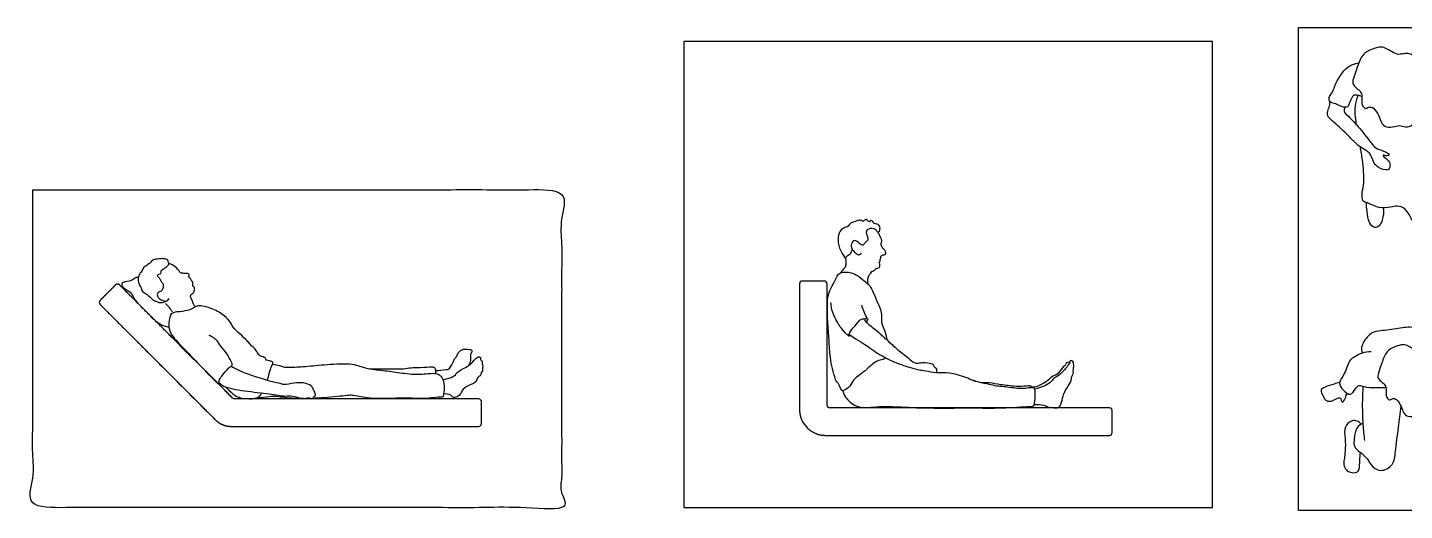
# Model space of a CAD drawing. Header units: millimetres. Extents: x 11.2 to 50.9, y -0.3 to 14.1.
# Drawn here: x 14.99 to 21.34, y 7.66 to 9.89 of the extents above; entities that cross this region are included whole.
import ezdxf

# ---------------------------------------------------------------- set-up
doc = ezdxf.new("R2010")
doc.units = ezdxf.units.MM
for name, color, linetype, true_color in [('AG-FURNITURE', 7, 'Continuous', 0x66ccff), ('AG-PEOPLE', 7, 'Continuous', 0x66ccff), ('X-VPRT', 6, 'Continuous', 0xff00ff)]:
    doc.layers.add(name, color=color, linetype=linetype, true_color=true_color)

msp = doc.modelspace()

# ---------------------------------------------------------------- linework, layer by layer
at = {"layer": 'AG-FURNITURE'}
for centre, start, end in [((15.408, 8.6938), 45, 135), ((18.5647, 8.7079), 90, 180), ((18.6663, 8.7079), 360, 90), ((15.3362, 8.6219), 135, 225), ((15.9474, 8.1903), 225, 270), ((17.0725, 8.1649), 360, 90), ((18.6917, 8.1491), 180, 270), ((19.9805, 8.1237), 360, 90), ((17.0725, 8.0633), 270, 360), ((19.9805, 8.0221), 270, 0)]:
    msp.add_arc(centre, 0.0127, start, end, dxfattribs=at)
for points in [[(15.399, 8.7028), (15.3847, 8.6884), (15.3703, 8.674), (15.3559, 8.6597), (15.3416, 8.6453), (15.3272, 8.6309)], [(15.9385, 8.1813), (15.8248, 8.295), (15.7111, 8.4087), (15.5974, 8.5224), (15.484, 8.6358), (15.417, 8.7028)], [(18.552, 8.7079), (18.552, 8.5936), (18.552, 8.4793), (18.552, 8.365), (18.552, 8.2507), (18.552, 8.1364)], [(18.6663, 8.7206), (18.646, 8.7206), (18.6256, 8.7206), (18.6053, 8.7206), (18.585, 8.7206), (18.5647, 8.7206)], [(18.679, 8.1491), (18.679, 8.2609), (18.679, 8.3727), (18.679, 8.4844), (18.679, 8.5962), (18.679, 8.7079)], [(15.3272, 8.613), (15.3946, 8.5455), (15.5091, 8.4311), (15.6235, 8.3167), (15.7379, 8.2022), (15.8524, 8.0878)], [(17.0725, 8.1776), (16.8665, 8.1776), (16.6368, 8.1776), (16.407, 8.1776), (16.1772, 8.1776), (15.9474, 8.1776)], [(17.0852, 8.0633), (17.0852, 8.0836), (17.0852, 8.1039), (17.0852, 8.1243), (17.0852, 8.1446), (17.0852, 8.1649)], [(18.552, 8.1364), (18.552, 8.1005), (18.552, 8.0646), (18.6071, 8.0094), (18.6431, 8.0094), (18.679, 8.0094)], [(19.9805, 8.1364), (19.7227, 8.1364), (19.465, 8.1364), (19.2072, 8.1364), (18.9494, 8.1364), (18.6917, 8.1364)], [(15.8524, 8.0878), (15.8661, 8.074), (15.8799, 8.0603), (15.9033, 8.0506), (15.9227, 8.0506), (15.9422, 8.0506)], [(19.9932, 8.0221), (19.9932, 8.0425), (19.9932, 8.0628), (19.9932, 8.0831), (19.9932, 8.1034), (19.9932, 8.1237)], [(15.9422, 8.0506), (16.173, 8.0506), (16.4039, 8.0506), (16.6347, 8.0506), (16.8655, 8.0506), (17.0725, 8.0506)]]:
    msp.add_open_spline(points, degree=5, dxfattribs=at)
msp.add_open_spline([(18.679, 8.0094), (18.7259, 8.0094), (18.7729, 8.0094), (18.8198, 8.0094), (18.8667, 8.0094), (18.9137, 8.0094), (19.127, 8.0094), (19.3404, 8.0094), (19.5538, 8.0094), (19.7671, 8.0094), (19.9805, 8.0094)], degree=5, knots=[14.290026, 14.290026, 14.290026, 14.290026, 14.290026, 14.290026, 15.060063, 15.060063, 15.060063, 15.060063, 15.060063, 17.630583, 17.630583, 17.630583, 17.630583, 17.630583, 17.630583], dxfattribs=at)
at = {"layer": 'AG-PEOPLE'}
msp.add_arc((15.642, 8.571), 0.0127, 341.34312, 354.61054, dxfattribs=at)
for points in [[(21.448, 9.6102), (21.4512, 9.6018), (21.4606, 9.5804), (21.4428, 9.5351), (21.4125, 9.5003), (21.4038, 9.4856), (21.3864, 9.4453), (21.3539, 9.4242), (21.3228, 9.4407), (21.2981, 9.4311), (21.255, 9.4265), (21.2316, 9.4494), (21.2257, 9.4787), (21.2, 9.5223), (21.1739, 9.5236), (21.1643, 9.5113), (21.1423, 9.5287), (21.1455, 9.5626), (21.1446, 9.5873), (21.1254, 9.6056), (21.1043, 9.6221), (21.1002, 9.6418), (21.1162, 9.6848), (21.1401, 9.7586), (21.1753, 9.7847), (21.2275, 9.8012), (21.2527, 9.7952), (21.2765, 9.781), (21.3077, 9.7618), (21.3338, 9.7677), (21.3576, 9.7705), (21.3787, 9.7631), (21.3928, 9.7467), (21.4139, 9.7288), (21.4249, 9.7018), (21.4336, 9.656), (21.4419, 9.6308), (21.4449, 9.6186), (21.448, 9.6102)], [(15.6325, 8.6249), (15.6315, 8.6258), (15.6305, 8.6268), (15.6295, 8.6278)], [(21.5282, 8.258), (21.5311, 8.2504), (21.5395, 8.2313), (21.5235, 8.1906), (21.4964, 8.1593), (21.4886, 8.1462), (21.473, 8.11), (21.4438, 8.0911), (21.4158, 8.1059), (21.3936, 8.0973), (21.355, 8.0932), (21.3341, 8.1137), (21.3287, 8.14), (21.3057, 8.1791), (21.2823, 8.1803), (21.2736, 8.1692), (21.2539, 8.1848), (21.2568, 8.2152), (21.256, 8.2374), (21.2387, 8.2539), (21.2198, 8.2687), (21.2161, 8.2863), (21.2305, 8.325), (21.2519, 8.3911), (21.2835, 8.4146), (21.3304, 8.4294), (21.353, 8.424), (21.3743, 8.4113), (21.4023, 8.394), (21.4257, 8.3993), (21.4471, 8.4018), (21.466, 8.3952), (21.4787, 8.3804), (21.4976, 8.3644), (21.5075, 8.3402), (21.5153, 8.2991), (21.5227, 8.2765), (21.5254, 8.2655), (21.5282, 8.258)], [(15.9439, 8.3201), (15.9372, 8.3238), (15.9334, 8.3257), (15.9311, 8.3271)], [(15.9063, 8.2328), (15.9107, 8.2281), (15.9152, 8.2236), (15.92, 8.2194)], [(16.2988, 8.1797), (16.2904, 8.1794), (16.282, 8.1791), (16.2737, 8.179)]]:
    msp.add_open_spline(points, degree=3, dxfattribs=at)
for points, knots in [([(21.1449, 9.5709), (21.1391, 9.5727), (21.1046, 9.5821), (21.1005, 9.5669), (21.0844, 9.5396), (21.0831, 9.5184), (21.0477, 9.5223), (21.0267, 9.5402), (20.9941, 9.5406), (20.9909, 9.5691), (21.0087, 9.5843), (21.0207, 9.63), (21.0667, 9.7065), (21.1081, 9.721), (21.1258, 9.7248), (21.1302, 9.7256)], [0, 0, 0, 0, 0.221932, 0.484236, 0.772139, 0.983718, 1.260586, 1.542609, 1.815004, 2.053065, 2.29442, 2.647927, 3.362645, 3.723067, 3.836503, 3.836503, 3.836503, 3.836503]), ([(21.0655, 9.5212), (21.0633, 9.5142), (21.0598, 9.4977), (21.077, 9.4859), (21.1083, 9.4523), (21.165, 9.3889), (21.2046, 9.3299), (21.2403, 9.3227), (21.2783, 9.3028), (21.2601, 9.2938), (21.2395, 9.3042), (21.2461, 9.2906), (21.2697, 9.2771), (21.2765, 9.2541), (21.2711, 9.2391), (21.2648, 9.2274), (21.2135, 9.2415), (21.1979, 9.2697), (21.1858, 9.299), (21.1757, 9.3167), (21.1433, 9.3323), (21.1101, 9.3594), (21.0761, 9.398), (21.0353, 9.4337), (21.0035, 9.4634), (20.9871, 9.4759), (20.9843, 9.4978), (20.9939, 9.5222), (20.9969, 9.5378), (20.9986, 9.5456)], [0.052774, 0.052774, 0.052774, 0.052774, 0.223994, 0.465947, 0.792194, 1.287738, 1.717857, 2.038144, 2.331416, 2.504721, 2.723349, 2.86362, 3.139215, 3.385671, 3.586709, 3.749471, 4.103413, 4.404495, 4.691349, 4.920611, 5.223125, 5.565686, 5.938732, 6.327505, 6.66789, 6.894749, 7.125187, 7.390723, 7.645474, 7.645474, 7.645474, 7.645474]), ([(21.1201, 9.4388), (21.1182, 9.4517), (21.1132, 9.4885), (21.1118, 9.5253), (21.121, 9.56), (21.1274, 9.5754)], [7.882293, 7.882293, 7.882293, 7.882293, 8.0677625, 8.4443444, 8.8121327, 8.8121327, 8.8121327, 8.8121327]), ([(21.472, 9.3788), (21.4741, 9.358), (21.4776, 9.315), (21.4781, 9.2584), (21.4857, 9.1612), (21.5048, 9.0857), (21.5146, 9.0333), (21.5309, 8.9914), (21.5019, 8.9809), (21.4645, 8.9661), (21.4004, 8.9656), (21.3711, 9.008), (21.3488, 9.056), (21.3073, 9.0688), (21.2769, 9.0597), (21.2221, 9.0533), (21.1729, 9.0817), (21.1443, 9.0866), (21.1448, 9.1323), (21.1575, 9.1741), (21.1492, 9.2725), (21.1411, 9.3181), (21.1374, 9.3382)], [0, 0, 0, 0, 0.410944, 0.805495, 1.317458, 1.780455, 2.166425, 2.480602, 2.72965, 3.067757, 3.465758, 3.826531, 4.200099, 4.519983, 4.810389, 5.19127, 5.581297, 5.834582, 6.150901, 6.506094, 7.034483, 7.384226, 7.384226, 7.384226, 7.384226]), ([(21.2429, 9.0576), (21.246, 9.0393), (21.2413, 9.0024), (21.227, 8.9741), (21.2019, 8.962), (21.1742, 8.9898), (21.1687, 9.0423), (21.1657, 9.0685), (21.1654, 9.082)], [0, 0, 0, 0, 0.386691, 0.674839, 0.917125, 1.214213, 1.590721, 1.921252, 1.921252, 1.921252, 1.921252]), ([(18.8247, 8.8968), (18.8405, 8.8852), (18.8502, 8.8884), (18.8553, 8.901), (18.8719, 8.9088), (18.8651, 8.9278), (18.8604, 8.9421), (18.8602, 8.9536), (18.879, 8.9692), (18.907, 8.9596), (18.9099, 8.9452), (18.9175, 8.9477), (18.923, 8.9529), (18.9213, 8.9584), (18.9251, 8.9657), (18.9168, 8.9852), (18.8949, 8.9834), (18.8935, 8.9913), (18.8822, 9.0034), (18.8744, 8.9911), (18.868, 8.9966), (18.8594, 9.006), (18.8521, 9.0019), (18.8483, 8.996), (18.842, 8.9968), (18.8323, 9.0016), (18.8219, 9.001), (18.8091, 8.9935), (18.789, 8.9913), (18.7767, 8.9728), (18.766, 8.9686), (18.7403, 8.9592), (18.7266, 8.92), (18.7322, 8.8729), (18.7581, 8.8321), (18.7638, 8.8228), (18.7665, 8.8343), (18.7865, 8.8458), (18.7899, 8.8529), (18.7945, 8.8622), (18.7957, 8.867)], [0, 0, 0, 0, 0.200815, 0.420481, 0.65263, 0.90019, 1.13601, 1.325766, 1.599717, 1.907029, 2.107677, 2.250994, 2.408904, 2.539725, 2.703311, 2.956752, 3.211448, 3.369382, 3.581951, 3.767931, 3.921137, 4.126664, 4.282159, 4.433365, 4.572358, 4.767918, 4.955828, 5.182162, 5.446943, 5.715546, 5.916076, 6.210462, 6.578908, 6.999714, 7.412717, 7.558086, 7.726333, 8.010689, 8.183383, 8.41275, 8.41275, 8.41275, 8.41275]), ([(18.8247, 8.8968), (18.8141, 8.9065), (18.8005, 8.9096), (18.7851, 8.8856), (18.7976, 8.8619), (18.8132, 8.847), (18.828, 8.8375), (18.8373, 8.8474), (18.8367, 8.8509)], [0, 0, 0, 0, 0.251184, 0.558071, 0.874765, 1.180487, 1.444164, 1.766044, 1.766044, 1.766044, 1.766044]), ([(18.8678, 8.7065), (18.8665, 8.7129), (18.8658, 8.7261), (18.8703, 8.7442), (18.8795, 8.7545), (18.8838, 8.7653), (18.897, 8.7667), (18.9035, 8.7803), (18.9215, 8.7792), (18.9241, 8.7966), (18.9202, 8.8028), (18.9173, 8.8075), (18.9252, 8.812), (18.9217, 8.8186), (18.9272, 8.8222), (18.9255, 8.8331), (18.9318, 8.8406), (18.9415, 8.8415), (18.9482, 8.8444), (18.9519, 8.8514), (18.9459, 8.8634), (18.9331, 8.8754), (18.9261, 8.8893), (18.9293, 8.8987), (18.9322, 8.9032), (18.9293, 8.9156), (18.9186, 8.9369), (18.9154, 8.9435), (18.9137, 8.9468)], [0, 0, 0, 0, 0.255231, 0.49895, 0.711142, 0.896034, 1.08956, 1.298959, 1.51842, 1.733476, 1.890183, 2.006131, 2.158266, 2.293611, 2.423501, 2.60528, 2.774936, 2.951229, 3.102768, 3.249045, 3.449514, 3.695362, 3.916346, 4.086983, 4.211607, 4.410317, 4.691682, 4.883284, 4.883284, 4.883284, 4.883284]), ([(15.6078, 8.6718), (15.6179, 8.6835), (15.6197, 8.6913), (15.6217, 8.7059), (15.6148, 8.7102), (15.6094, 8.7191), (15.6044, 8.7322), (15.598, 8.7357), (15.5899, 8.7481), (15.599, 8.7523), (15.6105, 8.7535), (15.6066, 8.7684), (15.6154, 8.7727), (15.6224, 8.7791), (15.6397, 8.79), (15.6454, 8.7999), (15.6423, 8.8065), (15.6411, 8.8179), (15.6314, 8.8216), (15.6146, 8.8245), (15.6047, 8.8228), (15.5904, 8.8214), (15.5737, 8.8217), (15.5583, 8.8045), (15.5549, 8.8022), (15.5398, 8.7896), (15.5275, 8.7865), (15.5202, 8.7644), (15.5125, 8.7584), (15.5019, 8.7378), (15.5034, 8.722), (15.5052, 8.7061), (15.519, 8.6891), (15.5171, 8.6751), (15.5369, 8.662), (15.5474, 8.6572), (15.5647, 8.6397), (15.5767, 8.6287), (15.5941, 8.6261), (15.6047, 8.6171), (15.6322, 8.6276)], [0, 0, 0, 0, 0.230745, 0.480871, 0.66051, 0.881605, 1.129764, 1.319978, 1.552868, 1.740614, 1.949295, 2.181655, 2.37538, 2.589822, 2.898252, 3.115399, 3.291702, 3.509773, 3.719802, 3.999071, 4.217075, 4.46891, 4.748946, 5.059316, 5.208995, 5.498844, 5.745421, 6.054445, 6.274993, 6.590826, 6.861559, 7.132193, 7.440374, 7.682935, 7.994986, 8.238416, 8.569328, 8.844424, 9.123198, 9.418925, 9.418925, 9.418925, 9.418925]), ([(18.7407, 8.7581), (18.7466, 8.7634), (18.7567, 8.7758), (18.7659, 8.7893), (18.7684, 8.8081), (18.7664, 8.8204), (18.7644, 8.8264)], [0, 0, 0, 0, 0.279986, 0.510545, 0.754598, 1.002612, 1.002612, 1.002612, 1.002612]), ([(15.7672, 8.6023), (15.7639, 8.6056), (15.7571, 8.6126), (15.7526, 8.6341), (15.743, 8.6463), (15.7447, 8.6566), (15.7572, 8.6647), (15.7626, 8.6769), (15.7648, 8.6914), (15.7522, 8.6986), (15.7562, 8.7079), (15.7551, 8.7177), (15.7474, 8.7226), (15.747, 8.7293), (15.7425, 8.7325), (15.7342, 8.7409), (15.7394, 8.7459), (15.7379, 8.7535), (15.7312, 8.755), (15.7137, 8.7549), (15.6952, 8.759), (15.6938, 8.7643), (15.6819, 8.7808), (15.655, 8.8005), (15.6475, 8.7999), (15.6441, 8.8001)], [0, 0, 0, 0, 0.215379, 0.481779, 0.703203, 0.871387, 1.085677, 1.296638, 1.504024, 1.698153, 1.869991, 2.076229, 2.196363, 2.331084, 2.464343, 2.611929, 2.773168, 2.92782, 3.086294, 3.324883, 3.556827, 3.706417, 3.967943, 4.294592, 4.477702, 4.477702, 4.477702, 4.477702]), ([(18.6822, 8.6459), (18.6859, 8.662), (18.6955, 8.6859), (18.7228, 8.7353), (18.7334, 8.7572), (18.7579, 8.7637), (18.7842, 8.7599), (18.8086, 8.7534), (18.8396, 8.7309), (18.8679, 8.7063), (18.8768, 8.699), (18.8954, 8.663), (18.9092, 8.6247), (18.9349, 8.5776), (18.9254, 8.5311), (18.9419, 8.5009), (18.95, 8.4758), (18.9533, 8.4568), (18.9542, 8.4505)], [12.151642, 12.151642, 12.151642, 12.151642, 12.512678, 12.944977, 13.222689, 13.496703, 13.792742, 14.079657, 14.443094, 14.790544, 14.98593, 15.339079, 15.721359, 16.13669, 16.523222, 16.851241, 17.186641, 17.345781, 17.345781, 17.345781, 17.345781]), ([(15.5036, 8.7367), (15.4983, 8.7397), (15.4823, 8.7289), (15.4654, 8.717), (15.4203, 8.7164), (15.4344, 8.6852), (15.4728, 8.6708), (15.4804, 8.6379), (15.5342, 8.5871), (15.577, 8.5402), (15.6151, 8.514), (15.6379, 8.51), (15.6447, 8.508)], [6.835351, 6.835351, 6.835351, 6.835351, 7.088631, 7.376519, 7.715228, 7.981831, 8.342722, 8.663753, 9.153765, 9.626224, 10.037875, 10.238608, 10.238608, 10.238608, 10.238608]), ([(15.6078, 8.6718), (15.5966, 8.6707), (15.5907, 8.6644), (15.5911, 8.6479), (15.6039, 8.6364), (15.6259, 8.6266), (15.6372, 8.6276), (15.6454, 8.6403)], [0, 0, 0, 0, 0.259923, 0.567501, 0.892913, 1.28822, 1.580283, 1.580283, 1.580283, 1.580283]), ([(18.7184, 8.2662), (18.7075, 8.2992), (18.6912, 8.3671), (18.6889, 8.4496), (18.6805, 8.5361), (18.6808, 8.6091), (18.6822, 8.6459)], [9.914266, 9.914266, 9.914266, 9.914266, 10.499647, 11.017766, 11.549646, 12.151642, 12.151642, 12.151642, 12.151642]), ([(15.6294, 8.6173), (15.6334, 8.6135), (15.6411, 8.6057), (15.652, 8.5908), (15.658, 8.5824), (15.661, 8.5781)], [0, 0, 0, 0, 0.2334049, 0.4779224, 0.7045843, 0.7045843, 0.7045843, 0.7045843]), ([(16.0985, 8.2625), (16.1135, 8.3139), (16.118, 8.3309), (16.1273, 8.3431), (16.118, 8.3503), (16.1091, 8.354), (16.0926, 8.3537), (16.0904, 8.3692), (16.0676, 8.3731), (16.0559, 8.3834), (16.0481, 8.4024), (16.0182, 8.4292), (16.0066, 8.4452), (15.9722, 8.4765), (15.9394, 8.5058), (15.9258, 8.538), (15.8891, 8.5705), (15.8365, 8.5998), (15.7733, 8.611), (15.7581, 8.5932), (15.7274, 8.584), (15.6889, 8.5772), (15.6712, 8.5785), (15.6546, 8.5698)], [-6.503018, -6.503018, -6.503018, -6.503018, -6.231912, -6.006246, -5.82854, -5.634514, -5.409756, -5.199767, -4.924447, -4.692992, -4.421865, -4.047632, -3.772436, -3.367788, -2.965658, -2.618225, -2.206256, -1.723135, -1.288435, -1.024753, -0.687862, -0.304627, -0.021879, -0.021879, -0.021879, -0.021879]), ([(18.7779, 8.4688), (18.7727, 8.4716), (18.7628, 8.4793), (18.7581, 8.4889), (18.7399, 8.5076), (18.7318, 8.5229), (18.7207, 8.5399), (18.6985, 8.5864), (18.6979, 8.6148), (18.6967, 8.6219)], [0, 0, 0, 0, 0.240395, 0.432036, 0.719086, 0.961318, 1.215095, 1.529017, 1.795799, 1.795799, 1.795799, 1.795799]), ([(18.8646, 8.5479), (18.8589, 8.558), (18.8488, 8.5789), (18.8418, 8.599), (18.8389, 8.6093)], [0, 0, 0, 0, 0.337621, 0.6612293, 0.6612293, 0.6612293, 0.6612293]), ([(15.654, 8.5669), (15.6404, 8.5267), (15.6444, 8.4793), (15.6978, 8.4273), (15.7571, 8.3642), (15.7862, 8.3352), (15.857, 8.2611), (15.8769, 8.2438), (15.8757, 8.2647), (15.8877, 8.2824), (15.919, 8.3207), (15.9302, 8.3261), (15.9389, 8.3328), (15.9338, 8.347), (15.9269, 8.36), (15.9064, 8.3963), (15.8781, 8.4259), (15.8699, 8.4435), (15.8503, 8.4604), (15.837, 8.467), (15.83, 8.4696)], [0.006699, 0.006699, 0.006699, 0.006699, 0.47032, 0.966688, 1.485178, 1.873997, 2.695796, 2.936055, 3.153038, 3.430783, 3.827781, 4.040022, 4.273355, 4.477641, 4.696175, 5.060754, 5.429904, 5.67997, 5.963871, 6.23612, 6.23612, 6.23612, 6.23612]), ([(18.7779, 8.4688), (18.778, 8.4757), (18.7912, 8.4976), (18.8204, 8.5274), (18.8305, 8.5447), (18.8478, 8.5457), (18.8691, 8.5515), (18.8662, 8.5397), (18.8598, 8.5311)], [0.19205, 0.19205, 0.19205, 0.19205, 0.535426, 0.951938, 1.218429, 1.479513, 1.735671, 1.941395, 1.941395, 1.941395, 1.941395]), ([(18.8489, 8.5466), (18.8522, 8.5412), (18.8592, 8.5282), (18.9068, 8.4952), (18.9796, 8.4268), (19.0037, 8.4044), (19.0514, 8.3689), (19.0905, 8.3323), (19.1162, 8.3501), (19.1581, 8.3403)], [0, 0, 0, 0, 0.249835, 0.686613, 1.256227, 1.611495, 2.08929, 2.334528, 2.664453, 2.664453, 2.664453, 2.664453]), ([(21.51, 8.1754), (21.5182, 8.1612), (21.5345, 8.1371), (21.5356, 8.0675), (21.5584, 8.0812), (21.5811, 8.079), (21.6093, 8.0745), (21.603, 8.1163), (21.6028, 8.1991), (21.5869, 8.3524), (21.5593, 8.3941), (21.5061, 8.4169), (21.4369, 8.4782), (21.3758, 8.5151), (21.3033, 8.4983), (21.2208, 8.4913), (21.1784, 8.4795), (21.1381, 8.4222), (21.1429, 8.3988), (21.1451, 8.388)], [0, 0, 0, 0, 0.384703, 0.79186, 1.005227, 1.279617, 1.529073, 1.826807, 2.349535, 3.028935, 3.398901, 3.802656, 4.333667, 4.785009, 5.251137, 5.747903, 6.110905, 6.546243, 6.862118, 6.862118, 6.862118, 6.862118]), ([(18.7779, 8.4688), (18.7792, 8.4684), (18.7822, 8.4681), (18.7848, 8.4697), (18.7859, 8.4707)], [0, 0, 0, 0, 0.117584, 0.2376283, 0.2376283, 0.2376283, 0.2376283]), ([(18.7793, 8.4753), (18.8087, 8.4549), (18.8641, 8.4235), (18.8924, 8.3981), (18.972, 8.3532), (19.0201, 8.3352), (19.0787, 8.3166), (19.1078, 8.3099)], [0.015377, 0.015377, 0.015377, 0.015377, 0.558647, 0.930912, 1.460776, 1.889033, 2.431373, 2.431373, 2.431373, 2.431373]), ([(16.8744, 8.3076), (16.89, 8.3077), (16.9202, 8.3136), (16.9372, 8.3132), (16.9487, 8.3349), (16.9551, 8.3457), (16.9609, 8.3626), (16.9721, 8.3724), (16.9751, 8.3836), (16.9846, 8.3993), (16.9962, 8.4042), (17.0078, 8.408), (17.0203, 8.4056), (17.0328, 8.4055), (17.0456, 8.4014), (17.0359, 8.3863), (17.0342, 8.373), (17.0364, 8.352), (17.03, 8.3373), (17.0258, 8.3306)], [0, 0, 0, 0, 0.391579, 0.618543, 0.885093, 1.096536, 1.33393, 1.549953, 1.744221, 1.984538, 2.18591, 2.382466, 2.584269, 2.793853, 2.969193, 3.183886, 3.399665, 3.657814, 3.936659, 3.936659, 3.936659, 3.936659]), ([(21.1871, 8.3936), (21.173, 8.3941), (21.1446, 8.391), (21.1111, 8.3708), (21.0823, 8.3545), (21.0661, 8.2881), (21.0326, 8.2537), (21.0568, 8.216), (21.0931, 8.1877), (21.1138, 8.224), (21.1313, 8.2454), (21.1654, 8.2261), (21.227, 8.2312), (21.2458, 8.2299), (21.2554, 8.2299)], [0, 0, 0, 0, 0.356712, 0.693815, 0.999606, 1.445653, 1.804531, 2.14782, 2.480128, 2.798228, 3.064035, 3.383854, 3.813387, 4.10748, 4.10748, 4.10748, 4.10748]), ([(15.8759, 8.2517), (15.8818, 8.2462), (15.9009, 8.2297), (15.9975, 8.2124), (16.103, 8.2029), (16.1868, 8.1862), (16.2066, 8.1968), (16.2722, 8.1722), (16.2896, 8.1871), (16.3053, 8.1734), (16.3113, 8.1885), (16.3216, 8.1911), (16.3206, 8.2047), (16.3088, 8.2241), (16.3023, 8.2403), (16.264, 8.255), (16.2226, 8.25), (16.1742, 8.2418), (16.1664, 8.2462), (16.1313, 8.253), (16.0728, 8.2697), (15.9821, 8.2991), (15.9439, 8.3201)], [0.078256, 0.078256, 0.078256, 0.078256, 0.33171, 0.902296, 1.510391, 2.004481, 2.414288, 2.792526, 2.983223, 3.165795, 3.365962, 3.545051, 3.718345, 3.986498, 4.223892, 4.571414, 4.95097, 5.349741, 5.661653, 5.990387, 6.435466, 7.131089, 7.131089, 7.131089, 7.131089]), ([(16.1228, 8.3374), (16.1337, 8.3361), (16.1554, 8.332), (16.1729, 8.3237), (16.2022, 8.3223), (16.2793, 8.3273), (16.3716, 8.3366), (16.4908, 8.3439), (16.5523, 8.316), (16.6331, 8.3094), (16.7088, 8.2978), (16.7933, 8.2872), (16.8574, 8.2979), (16.893, 8.2922), (16.9067, 8.2701), (16.9169, 8.2397), (16.9117, 8.2032), (16.9085, 8.1844), (16.8951, 8.1874), (16.8201, 8.1749), (16.7512, 8.1828), (16.6999, 8.1809), (16.6588, 8.1782), (16.5615, 8.1783), (16.4913, 8.1959), (16.4651, 8.1924), (16.3864, 8.1845), (16.3246, 8.1807), (16.307, 8.18)], [0, 0, 0, 0, 0.329195, 0.576115, 0.874313, 1.370204, 1.941536, 2.558361, 3.026862, 3.532588, 4.040651, 4.570896, 5.03332, 5.357548, 5.633405, 5.958068, 6.311626, 6.534371, 6.71069, 7.203791, 7.700652, 8.096813, 8.468281, 9.037732, 9.523521, 9.808085, 10.398731, 10.639098, 10.639098, 10.639098, 10.639098]), ([(16.5692, 8.3165), (16.5968, 8.3161), (16.6499, 8.3163), (16.7238, 8.3143), (16.7619, 8.3227), (16.8025, 8.322), (16.8558, 8.3258), (16.8672, 8.326), (16.8761, 8.3112), (16.8742, 8.2999), (16.8721, 8.2947)], [0, 0, 0, 0, 0.52163, 1.009922, 1.360364, 1.734007, 2.148786, 2.329596, 2.548774, 2.783451, 2.783451, 2.783451, 2.783451]), ([(16.9073, 8.266), (16.9147, 8.2672), (16.9287, 8.2706), (16.964, 8.282), (16.9762, 8.3073), (17.0296, 8.3284), (17.05, 8.3539), (17.0687, 8.3739), (17.084, 8.3699), (17.0786, 8.3589), (17.0918, 8.3505), (17.0866, 8.3395), (17.0945, 8.3287), (17.0886, 8.3207), (17.093, 8.3057), (17.083, 8.2996), (17.0847, 8.2851), (17.065, 8.2776), (17.0629, 8.2534), (17.0333, 8.2431), (16.9986, 8.2242), (16.9933, 8.203), (16.9754, 8.1841), (16.9515, 8.1829), (16.9461, 8.1984), (16.9218, 8.2017), (16.911, 8.1994)], [0, 0, 0, 0, 0.271221, 0.605831, 0.904298, 1.326451, 1.664284, 1.952251, 2.134823, 2.302543, 2.505099, 2.687627, 2.880513, 3.050208, 3.261794, 3.439209, 3.636439, 3.877842, 4.136791, 4.449041, 4.803901, 5.064778, 5.349444, 5.60366, 5.813888, 6.143106, 6.143106, 6.143106, 6.143106]), ([(18.9484, 8.3672), (18.9456, 8.363), (18.9356, 8.3573), (18.9046, 8.3554), (18.8558, 8.3047), (18.793, 8.2645), (18.7848, 8.2282), (18.7495, 8.2125), (18.7467, 8.2188), (18.7348, 8.2362), (18.732, 8.2504), (18.7236, 8.2563), (18.72, 8.2629), (18.7184, 8.2662)], [6.785975, 6.785975, 6.785975, 6.785975, 7.003221, 7.306257, 7.787847, 8.279357, 8.623587, 8.943557, 9.068055, 9.329347, 9.548577, 9.724497, 9.914266, 9.914266, 9.914266, 9.914266]), ([(19.1581, 8.3403), (19.1614, 8.34), (19.1695, 8.3384), (19.17, 8.3237), (19.1841, 8.3221), (19.1852, 8.3046), (19.1831, 8.2976)], [2.6644526, 2.6644526, 2.6644526, 2.6644526, 2.8464933, 3.0421768, 3.2305102, 3.4994375, 3.4994375, 3.4994375, 3.4994375]), ([(19.6232, 8.2325), (19.6299, 8.2324), (19.6461, 8.2326), (19.6939, 8.258), (19.7152, 8.2844), (19.7507, 8.2931), (19.7686, 8.3287), (19.7841, 8.3379), (19.7822, 8.3478), (19.7987, 8.3485)], [0.033536, 0.033536, 0.033536, 0.033536, 0.338078, 0.858377, 1.275325, 1.688372, 2.127052, 2.410888, 2.660306, 2.660306, 2.660306, 2.660306]), ([(19.6348, 8.1509), (19.6491, 8.1528), (19.679, 8.1511), (19.6974, 8.1373), (19.7321, 8.137), (19.7517, 8.1355), (19.7641, 8.1733), (19.769, 8.2069), (19.7977, 8.2473), (19.8044, 8.2598), (19.8057, 8.2819), (19.8101, 8.2859), (19.8169, 8.2984), (19.8117, 8.3046), (19.8159, 8.311), (19.8139, 8.319), (19.8163, 8.3266), (19.8157, 8.3331), (19.8158, 8.346), (19.8082, 8.3542), (19.7984, 8.355), (19.7993, 8.3447), (19.792, 8.3363), (19.785, 8.3249), (19.7743, 8.3106), (19.7429, 8.281), (19.7258, 8.2756), (19.7123, 8.2555), (19.6867, 8.2383), (19.6534, 8.2259), (19.6358, 8.2229)], [0.011406, 0.011406, 0.011406, 0.011406, 0.379967, 0.657223, 0.987555, 1.221366, 1.555409, 1.908732, 2.300047, 2.52618, 2.780696, 2.926286, 3.129681, 3.276697, 3.422433, 3.584757, 3.741965, 3.889264, 4.091729, 4.279095, 4.430288, 4.591629, 4.782279, 4.986207, 5.234152, 5.60715, 5.84951, 6.115516, 6.439214, 6.838174, 6.838174, 6.838174, 6.838174]), ([(18.7518, 8.2154), (18.7545, 8.2053), (18.7608, 8.1832), (18.8152, 8.133), (18.8861, 8.1401), (18.9545, 8.1436), (19.0136, 8.1409), (19.1039, 8.1356), (19.2419, 8.1347), (19.3287, 8.1368), (19.4379, 8.1343), (19.5375, 8.1378), (19.6088, 8.1428), (19.6331, 8.1435), (19.6369, 8.1574), (19.6403, 8.2038), (19.6374, 8.221), (19.632, 8.2293), (19.6176, 8.2294), (19.5915, 8.2257), (19.5633, 8.2229), (19.4938, 8.235), (19.4611, 8.2355), (19.4255, 8.2449), (19.3768, 8.2525), (19.3358, 8.2691), (19.2624, 8.2979), (19.2023, 8.2972), (19.1799, 8.2975), (19.142, 8.3037), (19.1156, 8.3084), (19.1078, 8.3099)], [0, 0, 0, 0, 0.321034, 0.800642, 1.279808, 1.674807, 2.149811, 2.706059, 3.375574, 3.917266, 4.509839, 5.095723, 5.577267, 5.829052, 6.026359, 6.420114, 6.662076, 6.822197, 7.028881, 7.318361, 7.632497, 8.109314, 8.44327, 8.784435, 9.181889, 9.567227, 10.079463, 10.516032, 10.784556, 11.18614, 11.356953, 11.356953, 11.356953, 11.356953]), ([(19.3511, 8.2629), (19.3648, 8.2584), (19.3937, 8.2514), (19.4278, 8.2551), (19.4786, 8.2431), (19.5143, 8.241), (19.5498, 8.2354), (19.5954, 8.2366), (19.6168, 8.2413), (19.6229, 8.2291)], [0, 0, 0, 0, 0.416824, 0.792188, 1.246077, 1.627339, 2.007552, 2.447936, 2.748295, 2.748295, 2.748295, 2.748295]), ([(21.0418, 8.2528), (21.0332, 8.2507), (21.0163, 8.2463), (20.9755, 8.233), (20.9504, 8.2196), (20.9659, 8.1901), (20.9789, 8.165), (21.0107, 8.1656), (21.0476, 8.1953), (21.0506, 8.155), (21.0676, 8.1733), (21.0703, 8.1905), (21.0764, 8.2025)], [0, 0, 0, 0, 0.298544, 0.681547, 0.955825, 1.261997, 1.560663, 1.872872, 2.214599, 2.481437, 2.702059, 2.986934, 2.986934, 2.986934, 2.986934]), ([(15.92, 8.2194), (15.9512, 8.1866), (15.9823, 8.1795), (16.0398, 8.1755), (16.0682, 8.1904), (16.0685, 8.1992), (16.0726, 8.205)], [-12.868527, -12.868527, -12.868527, -12.868527, -12.396276, -12.026993, -11.698472, -11.499409, -11.499409, -11.499409, -11.499409]), ([(21.1493, 8.2358), (21.1465, 8.1937), (21.1451, 8.1135), (21.1523, 8.0237), (21.155, 7.9979), (21.1564, 7.9859)], [0, 0, 0, 0, 0.616677, 1.128713, 1.460003, 1.460003, 1.460003, 1.460003]), ([(16.264, 8.1789), (16.2459, 8.1788), (16.1935, 8.1801), (16.1313, 8.1919), (16.0937, 8.1845), (16.0627, 8.1813), (16.039, 8.1794)], [10.837732, 10.837732, 10.837732, 10.837732, 11.094907, 11.61233, 12.020721, 12.196624, 12.196624, 12.196624, 12.196624]), ([(21.1493, 8.0644), (21.139, 8.0605), (21.12, 8.0467), (21.1124, 8.0214), (21.1097, 7.9962), (21.1045, 7.9617), (21.1269, 7.9378), (21.173, 7.9032), (21.1844, 7.8704), (21.2299, 7.8361), (21.2943, 7.8718), (21.2982, 7.9364), (21.3145, 8.048), (21.3216, 8.1108), (21.3253, 8.1432)], [0, 0, 0, 0, 0.315712, 0.589845, 0.869119, 1.178979, 1.485757, 1.8955, 2.221039, 2.601805, 3.025241, 3.455243, 4.03647, 4.578819, 4.578819, 4.578819, 4.578819]), ([(21.1422, 8.0612), (21.139, 8.0644), (21.1319, 8.0702), (21.1116, 8.082), (21.0847, 8.0715), (21.0591, 8.0376), (21.071, 7.981), (21.066, 7.9271), (21.0638, 7.8984), (21.0577, 7.8736), (21.0718, 7.8487), (21.091, 7.8372), (21.1212, 7.8364), (21.1344, 7.8529), (21.1347, 7.8945), (21.137, 7.918), (21.1375, 7.9305)], [0, 0, 0, 0, 0.203244, 0.456419, 0.736523, 1.075435, 1.489107, 1.894273, 2.186679, 2.455513, 2.736117, 2.995446, 3.281856, 3.514071, 3.861397, 4.196727, 4.196727, 4.196727, 4.196727])]:
    msp.add_open_spline(points, degree=3, knots=knots, dxfattribs=at)
at = {"layer": 'X-VPRT'}
for points in [[(20.8522, 7.6635), (20.8522, 9.8885), (24.5606, 9.8885), (24.5606, 7.6635)], [(18.018, 9.8245), (18.018, 7.6764), (20.4564, 7.6764), (20.4564, 9.8245)]]:
    msp.add_lwpolyline(points, close=True, dxfattribs=at)
msp.add_open_spline([(15.017, 9.1415), (15.017, 8.409), (15.017, 7.6764), (16.2362, 7.6764), (17.4554, 7.6764), (17.4554, 8.409), (17.4554, 9.1415), (16.2362, 9.1415), (15.017, 9.1415)], degree=2, knots=[0, 0, 0, 750, 750, 1500, 1500, 2250, 2250, 3000, 3000, 3000], dxfattribs=at)

doc.saveas('drawing.dxf')
